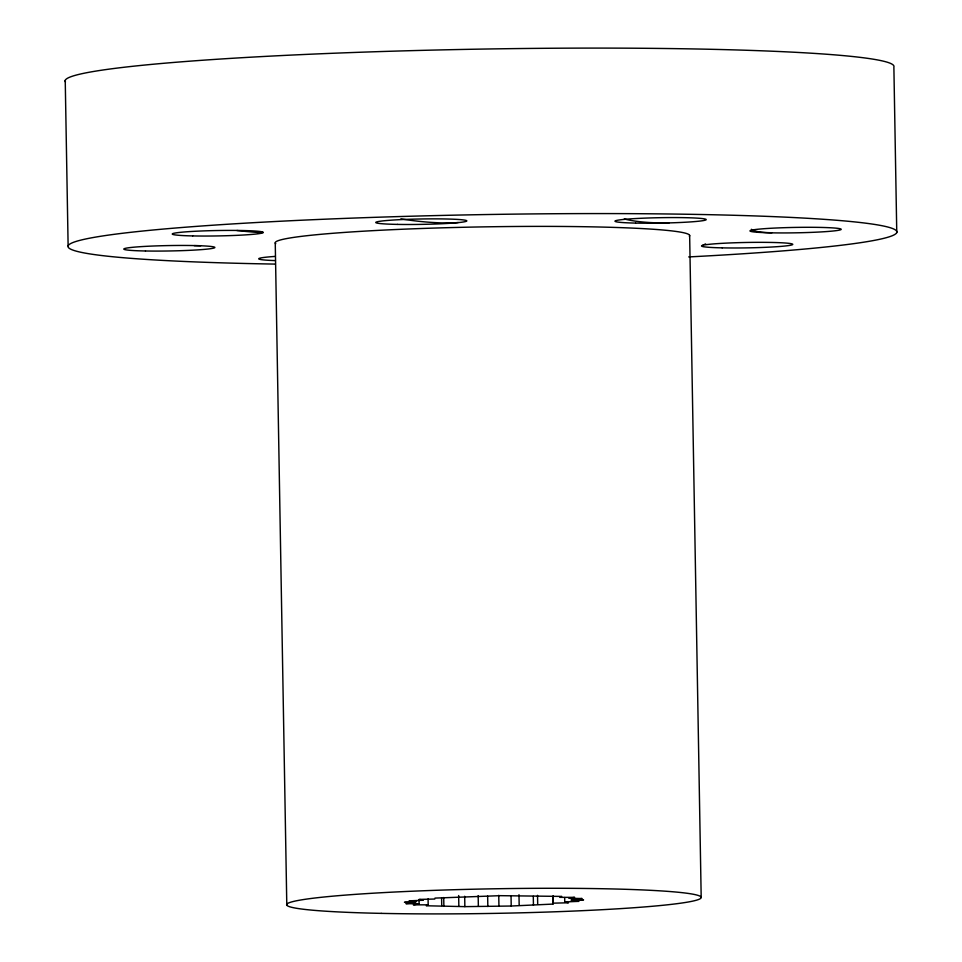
<?xml version="1.0" encoding="UTF-8"?>
<svg xmlns="http://www.w3.org/2000/svg" width="962" height="962" viewBox="0 0 962 962"><rect width="100%" height="100%" fill="white"/><g stroke="black" fill="none" stroke-linecap="round" stroke-linejoin="round"><path stroke-width="1.44" d="M428.078 898.905L428.174 904.833L426.31 905.771L464.862 906.637L511.219 906.024L552.97 904.088L553.114 895.754M419.035 899.446L419.107 903.883L413.347 904.833L428.174 904.833M571.392 897.714L571.44 900.672L583.561 899.903L572.847 899.434L582.118 898.532L568.891 898.292L574.651 897.354L559.824 897.354L561.7 896.416L500.168 895.67L435.028 898.099L434.764 899.025L419.516 899.41L423.256 900.24L409.078 900.841L416.558 901.514L404.437 902.284L415.151 902.753L405.892 903.643L419.107 903.883M564.67 897.498L564.754 901.947L578.92 901.346L571.44 900.672M553.234 903.162L568.482 902.777L564.754 901.947M896.764 232.503L893.878 67.027A414.478 24.579 -1 0 0 475.216 49.206A414.478 24.579 -1 0 0 65.5 81.95M689.646 235.462L701.19 897.354M552.837 896.668L552.97 904.088M537.542 895.345L537.698 904.232M533.285 896.295L533.441 905.194M518.987 894.72L519.167 905.098M511.038 895.646L511.219 906.024M498.749 895.309L498.929 905.687M487.65 896.139L487.83 906.517M478.174 895.586L478.354 905.963M464.682 896.259L464.862 906.637M458.658 895.526L458.838 905.903M443.722 897.498L443.879 906.384M441.606 898.111L441.726 905.519M275.252 242.929L286.796 904.833M65.236 80.411L68.122 245.887M275.24 264.093A414.478 24.579 -1 0 1 165.211 228.896A414.478 24.579 -1 0 1 800.372 217.893A414.478 24.579 -1 0 1 688.708 256.926M275.421 260.594A45.587 2.706 -1 0 1 275.024 256.433M275.793 243.687A207.239 12.29 -1 0 1 480.218 226.936A207.239 12.29 -1 0 1 689.369 236.231M669.167 222.823A45.07 8.886 0.6 0 1 624.278 218.927M458.249 222.499A45.07 6.205 5.8 0 1 400.877 218.843M261.496 231.95A45.07 1.431 7 0 1 236.868 230.519M200.709 245.719A45.07 2.621 3.5 0 1 194.18 245.635M703.39 246.416A45.07 3.86 -9 0 1 703.306 244.973M704.665 244.288A45.07 3.86 -9 0 1 705.591 243.903M770.706 232.732A45.07 7.912 -5.6 0 1 751.37 229.281M145.466 250.986A45.587 2.706 -1 0 0 214.839 247.547A45.587 2.706 -1 0 0 147.511 246.272A45.587 2.706 -1 0 0 145.466 250.986M192.701 235.918A45.587 2.706 -1 0 0 263.227 232.588A45.587 2.706 -1 0 0 197.222 231.169A45.587 2.706 -1 0 0 192.701 235.918M397.426 224.399A45.587 2.706 -1 0 0 466.798 220.959A45.587 2.706 -1 0 0 399.47 219.685A45.587 2.706 -1 0 0 397.426 224.399M635.593 223.088A45.587 2.706 -1 0 0 706.12 219.757A45.587 2.706 -1 0 0 640.115 218.326A45.587 2.706 -1 0 0 635.593 223.088M771.813 232.84A45.587 2.706 -1 0 0 841.185 229.389A45.587 2.706 -1 0 0 773.857 228.114A45.587 2.706 -1 0 0 771.813 232.84M722.161 247.859A45.587 2.706 -1 0 0 792.688 244.516A45.587 2.706 -1 0 0 726.683 243.097A45.587 2.706 -1 0 0 722.161 247.859M381.192 913.371A207.239 12.29 -1 0 0 700.925 898.135A207.239 12.29 -1 0 0 399.879 891.774A207.239 12.29 -1 0 0 381.192 913.371"/></g></svg>
